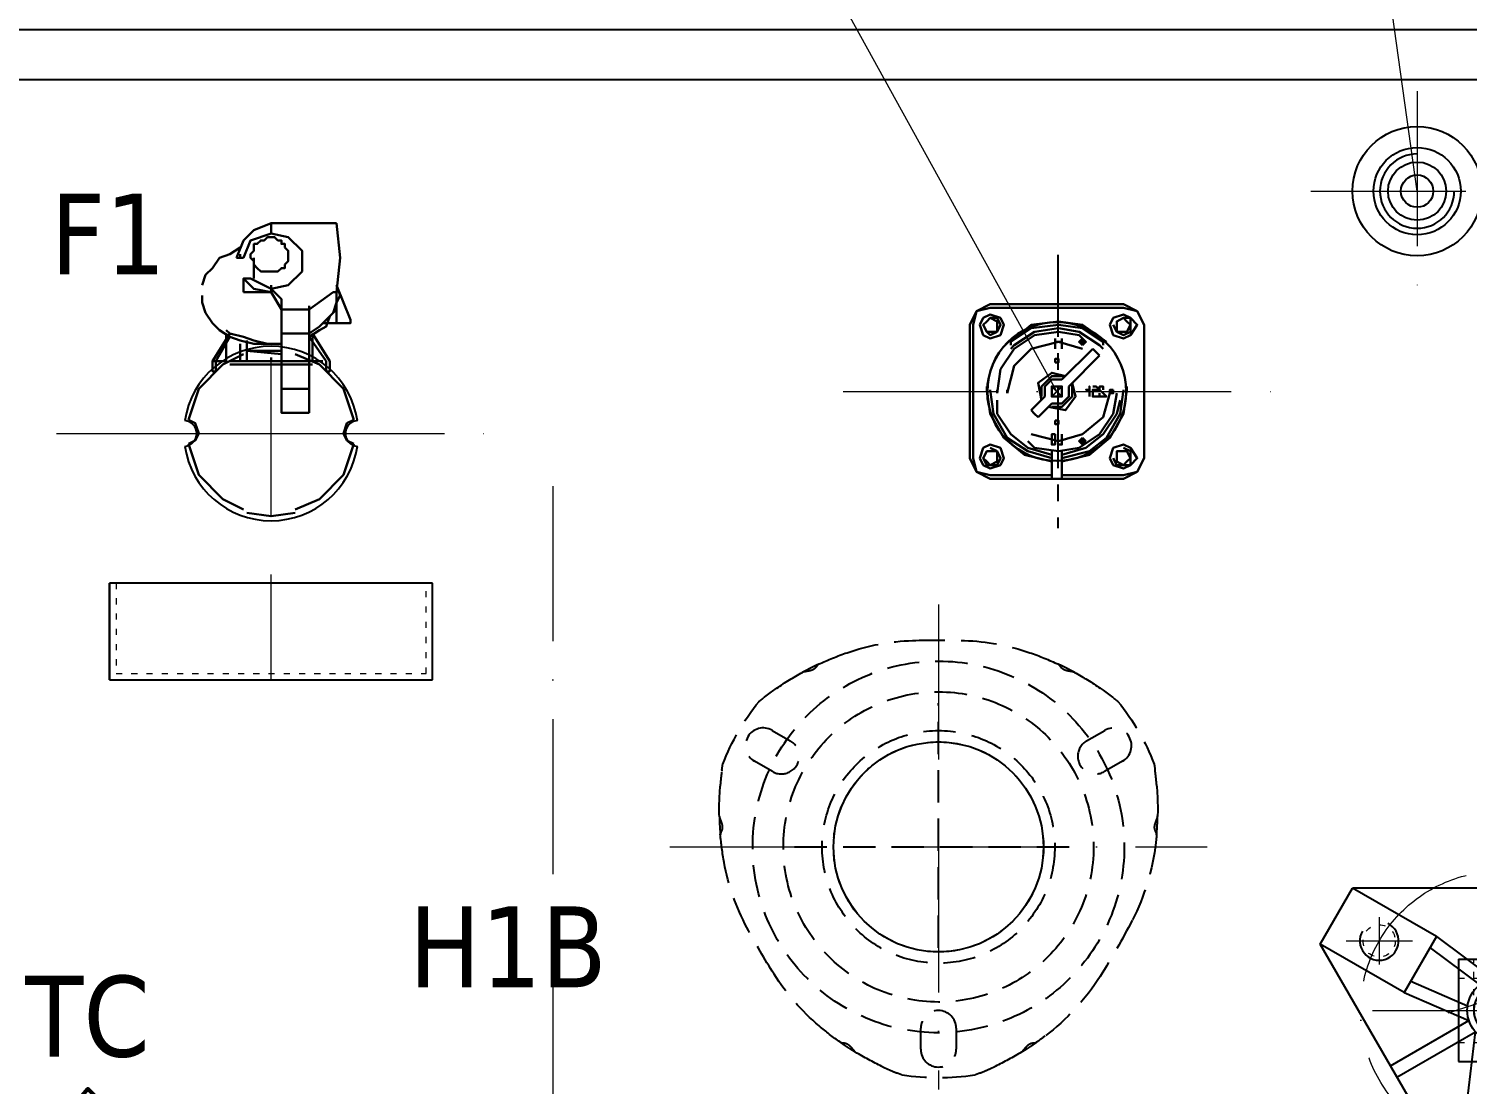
# Model space of a CAD drawing. Header units: millimetres. Extents: x 13152 to 84873, y -6229 to 22177.
# Drawn here: x 30002.2 to 30447.4, y 11356.8 to 11683.4 of the extents above; entities that cross this region are included whole.
import ezdxf

# ---------------------------------------------------------------- set-up
doc = ezdxf.new("R2010")
doc.units = ezdxf.units.MM
doc.header["$LTSCALE"] = 4
for name, pattern in [('ACAD_ISO03W100', [1.18, 0.47, -0.71]), ('ACAD_ISO10W100', [18, 12, -3, 0, -3]), ('CENTERX2', [101.6, 63.5, -12.7, 12.7, -12.7]), ('DASHED', [0.75, 0.5, -0.25])]:
    doc.linetypes.add(name, pattern=pattern)
doc.layers.add('1', color=12, linetype='Continuous')
doc.layers.add('4虚线层', color=6, linetype='DASHED')
for name, color, linetype, lineweight in [('标注、文本', 3, 'Continuous', 25), ('粗实线', 4, 'Continuous', 53), ('铁心', 3, 'Continuous', 0)]:
    doc.layers.add(name, color=color, linetype=linetype, lineweight=lineweight)
doc.styles.add('Tahoma$001', font='tahoma.ttf', dxfattribs={"height": 2.159784})

# ---------------------------------------------------------------- blocks, each defined once
blk = doc.blocks.new('A$C75176214')
at = {"layer": '粗实线', "lineweight": 30}
h = blk.add_hatch(color=256, dxfattribs=at)
h.dxf.hatch_style = 2
h.paths.add_polyline_path([(0.762, 1.736), (0.72, 1.693), (0.804, 1.693)])
h = blk.add_hatch(color=256, dxfattribs=at)
h.dxf.hatch_style = 2
h.paths.add_polyline_path([(0.72, 1.693), (0.804, 1.693), (0.762, 1.651)])
h = blk.add_hatch(color=256, dxfattribs=at)
h.dxf.hatch_style = 2
h.paths.add_polyline_path([(0.381, 1.101), (0.381, 1.058), (0.423, 1.058)])
h = blk.add_hatch(color=256, dxfattribs=at)
h.dxf.hatch_style = 2
h.paths.add_polyline_path([(0.381, 1.101), (0.423, 1.101), (0.423, 1.058)])
h = blk.add_hatch(color=256, dxfattribs=at)
h.dxf.hatch_style = 2
h.paths.add_polyline_path([(0.762, 0.508), (0.72, 0.466), (0.804, 0.466)])
h = blk.add_hatch(color=256, dxfattribs=at)
h.dxf.hatch_style = 2
h.paths.add_polyline_path([(0.72, 0.466), (0.804, 0.466), (0.762, 0.423)])
for points in [[(0.254, 2.159), (0.085, 2.074), (0, 1.905)], [(2.159, 1.905), (2.074, 2.074), (1.905, 2.159)], [(0.254, 2.117), (0.085, 2.074), (0, 1.905)], [(0.254, 1.99), (0.169, 1.99), (0.169, 1.905), (0.169, 1.82), (0.254, 1.778), (0.339, 1.82), (0.381, 1.905)], [(1.905, 1.99), (1.82, 1.99), (1.778, 1.905), (1.82, 1.82), (1.905, 1.778), (1.947, 1.82), (1.99, 1.905), (1.947, 1.947), (1.905, 1.99), (1.82, 1.947), (1.82, 1.905), (1.82, 1.82), (1.905, 1.82), (1.947, 1.82), (1.99, 1.905)], [(2.117, 1.905), (2.074, 2.074), (1.905, 2.117)], [(1.651, 1.693), (1.397, 1.905), (1.058, 1.947), (0.762, 1.905), (0.466, 1.693)], [(1.651, 1.651), (1.651, 1.693), (1.397, 1.863), (1.058, 1.905), (0.762, 1.863), (0.508, 1.693), (0.508, 1.651)], [(1.651, 1.609), (1.609, 1.651), (1.355, 1.82), (1.058, 1.863), (0.804, 1.82), (0.55, 1.651), (0.508, 1.609)], [(1.82, 1.058), (1.778, 1.355), (1.609, 1.609), (1.355, 1.778), (1.058, 1.82), (0.804, 1.778), (0.72, 1.693)], [(0.635, 1.609), (0.593, 1.566), (0.55, 1.524)], [(0.762, 1.651), (0.72, 1.693), (0.762, 1.736)], [(0.762, 1.651), (0.804, 1.693), (0.762, 1.736)], [(1.693, 1.058), (1.609, 1.397), (1.397, 1.609), (1.058, 1.693), (0.762, 1.609)], [(1.27, 0.974), (1.312, 1.185), (1.143, 1.312), (0.974, 1.27)], [(1.27, 1.016), (1.27, 1.143), (1.143, 1.27), (0.974, 1.27)], [(0.212, 1.143), (0.212, 1.101), (0.254, 0.804), (0.423, 0.508), (0.677, 0.296), (1.016, 0.212)], [(0.254, 1.101), (0.296, 0.804), (0.466, 0.508), (0.677, 0.339), (1.016, 0.254)], [(0.508, 1.101), (0.508, 1.143), (0.55, 1.143), (0.55, 1.101), (0.508, 1.058), (0.466, 1.016), (0.55, 1.016)], [(0.635, 1.143), (0.593, 1.143), (0.55, 1.101), (0.593, 1.101), (0.635, 1.101), (0.635, 1.058), (0.635, 1.016), (0.593, 1.016), (0.55, 1.016), (0.55, 1.058)], [(0.677, 1.101), (0.677, 1.143), (0.677, 1.101), (0.72, 1.101), (0.677, 1.101), (0.677, 1.058)], [(0.889, 1.185), (0.847, 1.016), (0.974, 0.847), (1.185, 0.889)], [(0.889, 1.185), (0.889, 1.016), (1.016, 0.889), (1.143, 0.889)], [(0.931, 1.143), (0.931, 1.016), (1.016, 0.931), (1.143, 0.931)], [(1.228, 1.016), (1.228, 1.143), (1.143, 1.228), (1.016, 1.228)], [(1.143, 0.212), (1.482, 0.296), (1.736, 0.508), (1.905, 0.804), (1.947, 1.101), (1.947, 1.143)], [(1.143, 0.254), (1.439, 0.339), (1.693, 0.508), (1.863, 0.804), (1.905, 1.101)], [(1.82, 1.058), (1.82, 1.101)], [(0.296, 0.974), (0.339, 0.804), (0.508, 0.55), (0.72, 0.381), (1.016, 0.296)], [(0.339, 1.058), (0.381, 0.804), (0.55, 0.55), (0.804, 0.381), (1.058, 0.339), (1.355, 0.381), (1.439, 0.466)], [(0.423, 1.058), (0.508, 0.762), (0.762, 0.55), (1.058, 0.466), (1.397, 0.55)], [(0.677, 1.016), (0.677, 1.058)], [(1.143, 0.296), (1.439, 0.381), (1.651, 0.55), (1.82, 0.804), (1.82, 0.974)], [(1.397, 0.847), (1.355, 0.804), (1.312, 0.762)], [(1.016, 0.55), (1.016, 0.423), (1.058, 0.423)], [(0.254, 0.381), (0.169, 0.339), (0.169, 0.254), (0.169, 0.169), (0.254, 0.169), (0.339, 0.169), (0.381, 0.254)], [(0.72, 0.466), (0.762, 0.508)], [(0.762, 0.508), (0.804, 0.466), (0.762, 0.423)], [(1.905, 0.381), (1.82, 0.339), (1.778, 0.254), (1.82, 0.169), (1.905, 0.169), (1.947, 0.169), (1.99, 0.254), (1.947, 0.339), (1.905, 0.339), (1.82, 0.339), (1.82, 0.254), (1.82, 0.212), (1.905, 0.169), (1.947, 0.212), (1.99, 0.254)], [(0, 0.254), (0.085, 0.085), (0.254, 0.042)], [(0, 0.254), (0.085, 0.085), (0.254, 0)], [(1.905, 0.042), (2.074, 0.085), (2.117, 0.254)], [(1.905, 0), (2.074, 0.085), (2.159, 0.254)]]:
    blk.add_lwpolyline(points, dxfattribs=at)
for points in [[(0.423, 1.905), (0.381, 1.99), (0.254, 2.032), (0.169, 1.99), (0.085, 1.905), (0.169, 1.778), (0.254, 1.736), (0.381, 1.778)], [(0.339, 1.905), (0.339, 1.947), (0.254, 1.99), (0.212, 1.947), (0.169, 1.905), (0.212, 1.82), (0.254, 1.82), (0.339, 1.82)], [(2.032, 1.905), (1.99, 1.99), (1.905, 2.032), (1.778, 1.99), (1.736, 1.905), (1.778, 1.778), (1.905, 1.736), (1.99, 1.778)], [(0, 1.905), (0, 0.254)], [(1.101, 1.439), (1.101, 1.482), (1.058, 1.482), (1.058, 1.439)], [(0.381, 1.101), (0.423, 1.101), (0.423, 1.058), (0.381, 1.058)], [(1.143, 1.058), (1.143, 1.143), (1.058, 1.143), (1.016, 1.143), (1.016, 1.058), (1.016, 1.016), (1.058, 1.016), (1.143, 1.016)], [(1.101, 0.72), (1.058, 0.72), (1.058, 0.677), (1.101, 0.677)], [(1.101, 0.55), (1.101, 0.508), (1.101, 0.466), (1.101, 0.423), (1.143, 0.423), (1.143, 0.466), (1.143, 0.508), (1.143, 0.55)], [(0.423, 0.254), (0.381, 0.381), (0.254, 0.423), (0.169, 0.381), (0.085, 0.254), (0.169, 0.169), (0.254, 0.127), (0.381, 0.169)], [(2.032, 0.254), (1.99, 0.381), (1.905, 0.423), (1.778, 0.381), (1.736, 0.254), (1.778, 0.169), (1.905, 0.127), (1.99, 0.169)], [(0.339, 0.254), (0.339, 0.339), (0.254, 0.339), (0.212, 0.339), (0.169, 0.254), (0.212, 0.212), (0.254, 0.169), (0.339, 0.212)]]:
    blk.add_lwpolyline(points, close=True, dxfattribs=at)
for points in [[(0.254, 2.159), (0.254, 2.159), (1.905, 2.159), (1.905, 2.159)], [(0.254, 2.117), (0.254, 2.117), (1.905, 2.117), (1.905, 2.117)], [(2.117, 1.905), (2.117, 1.905), (2.117, 0.254), (2.117, 0.254)], [(2.159, 1.905), (2.159, 1.905), (2.159, 0.254), (2.159, 0.254)], [(0.635, 1.609), (0.635, 1.609), (1.016, 1.228), (1.016, 1.228)], [(0.72, 1.693), (0.72, 1.693), (0.762, 1.651), (0.762, 1.651)], [(1.016, 1.609), (1.016, 1.609), (1.016, 1.736), (1.016, 1.736)], [(1.016, 1.693), (1.016, 1.693), (1.101, 1.693), (1.101, 1.693)], [(1.101, 1.736), (1.101, 1.736), (1.101, 1.609), (1.101, 1.609)], [(1.101, 1.609), (1.101, 1.609), (1.101, 1.736), (1.101, 1.736)], [(0.55, 1.524), (0.55, 1.524), (0.931, 1.143), (0.931, 1.143)], [(1.693, 1.058), (1.693, 1.058), (1.693, 1.101), (1.693, 1.101)], [(1.143, 0.931), (1.143, 0.931), (1.312, 0.762), (1.312, 0.762)], [(1.228, 1.016), (1.228, 1.016), (1.397, 0.847), (1.397, 0.847)], [(0.72, 0.466), (0.72, 0.466), (0.762, 0.423), (0.762, 0.423)], [(1.016, 0), (1.016, 0), (1.016, 0.339), (1.016, 0.339)], [(1.143, 0), (1.143, 0), (1.143, 0.339), (1.143, 0.339)], [(0.254, 0.042), (0.254, 0.042), (1.016, 0.042), (1.016, 0.042)], [(0.254, 0), (0.254, 0), (1.905, 0), (1.905, 0)], [(1.058, 0), (1.058, 0), (1.101, 0), (1.101, 0)], [(1.143, 0.042), (1.143, 0.042), (1.905, 0.042), (1.905, 0.042)]]:
    blk.add_open_spline(points, degree=3, dxfattribs=at)
blk = doc.blocks.new('A$C08F7720E')
at = {"layer": '标注、文本'}
for p, q in [((10.16, 11.43), (11.43, 10.16)), ((10.16, 10.16), (11.43, 11.43))]:
    blk.add_line(p, q, dxfattribs=at)
at = {"layer": '标注、文本', "xscale": 10, "yscale": 10, "zscale": 10}
blk.add_blockref('A$C75176214', (0, 0), dxfattribs=at)
blk = doc.blocks.new('n123')
at = {"layer": '标注、文本'}
for p, q in [((42775.29, 10967.35), (42800.69, 10967.35)), ((42775.29, 10967.35), (42775.29, 10935.6)), ((42795.99, 10961.47), (42795.99, 10967.35)), ((42800.69, 10967.35), (42800.69, 10935.6)), ((42775.29, 10935.6), (42800.69, 10935.6))]:
    blk.add_line(p, q, dxfattribs=at)
at = {"layer": '标注、文本', "color": 2, "linetype": 'ACAD_ISO03W100', "lineweight": 18}
for p, q in [((42779.99, 10961.47), (42779.99, 10967.35)), ((42781.49, 10951.47), (42781.49, 10967.35)), ((42794.49, 10951.47), (42794.49, 10967.35)), ((42775.29, 10961.47), (42800.69, 10961.47)), ((42779.99, 10951.47), (42779.99, 10961.47)), ((42795.99, 10951.47), (42795.99, 10961.47)), ((42775.29, 10941.47), (42800.69, 10941.47))]:
    blk.add_line(p, q, dxfattribs=at)
at = {"layer": '标注、文本', "color": 1, "linetype": 'ACAD_ISO10W100', "lineweight": 18}
for p, q in [((42787.99, 10967.35), (42787.99, 10935.6)), ((42775.29, 10951.47), (42800.69, 10951.47))]:
    blk.add_line(p, q, dxfattribs=at)
at = {"layer": '标注、文本', "color": 2, "linetype": 'ACAD_ISO03W100', "lineweight": 18}
blk.add_circle((42787.99, 10951.47), 8, dxfattribs=at)
blk.add_arc((42787.99, 10951.47), 6.5, 90, 0, dxfattribs=at)
blk = doc.blocks.new('z123')
at = {"layer": '标注、文本', "color": 1, "linetype": 'ACAD_ISO10W100', "lineweight": 18}
for p, q in [((42445.42, 11148.38), (42445.42, 11039.45)), ((42408.18, 11126.55), (42408.18, 11111.95)), ((42482.66, 11126.55), (42482.66, 11111.95)), ((42397.9, 11119.25), (42418.47, 11119.25)), ((42472.38, 11119.25), (42492.94, 11119.25)), ((42406.05, 11097.75), (42484.8, 11097.75)), ((42435.14, 11054.75), (42455.7, 11054.75))]:
    blk.add_line(p, q, dxfattribs=at)
at = {"layer": '标注、文本'}
for p, q in [((42389.93, 11118.24), (42399.93, 11135.56)), ((42490.91, 11135.56), (42399.93, 11135.56)), ((42425.91, 11120.56), (42399.93, 11135.56)), ((42443.42, 11135.56), (42443.42, 11107.55)), ((42447.42, 11135.56), (42447.42, 11107.55)), ((42464.93, 11120.56), (42490.91, 11135.56)), ((42490.91, 11135.56), (42500.91, 11118.24)), ((42435.42, 11039.45), (42389.93, 11118.24)), ((42415.91, 11103.24), (42389.93, 11118.24)), ((42425.91, 11120.56), (42415.91, 11103.24)), ((42423.9, 11117.08), (42439.28, 11105.64)), ((42425.91, 11120.56), (42443.42, 11107.55)), ((42447.42, 11107.55), (42464.93, 11120.56)), ((42466.94, 11117.08), (42451.56, 11105.64)), ((42455.42, 11039.45), (42500.91, 11118.24)), ((42474.93, 11103.24), (42464.93, 11120.56)), ((42474.93, 11103.24), (42500.91, 11118.24)), ((42417.93, 11106.73), (42435.52, 11099.13)), ((42472.92, 11106.73), (42455.33, 11099.13)), ((42415.91, 11103.24), (42435.94, 11094.59)), ((42474.93, 11103.24), (42454.91, 11094.59)), ((42411.68, 11080.58), (42435.94, 11094.59)), ((42479.17, 11080.58), (42454.91, 11094.59)), ((42413.68, 11077.12), (42437.94, 11091.12)), ((42435.42, 11069.45), (42437.94, 11091.12)), ((42477.17, 11077.12), (42452.91, 11091.12)), ((42455.42, 11069.45), (42452.91, 11091.12)), ((42439.45, 11069.45), (42441.66, 11088.49)), ((42451.39, 11069.45), (42449.18, 11088.49)), ((42435.42, 11069.45), (42455.42, 11069.45)), ((42435.42, 11069.45), (42435.42, 11039.45)), ((42455.42, 11069.45), (42455.42, 11039.45)), ((42438.92, 11053.25), (42438.92, 11056.25)), ((42445.42, 11056.25), (42445.42, 11056.25)), ((42451.92, 11053.25), (42451.92, 11056.25)), ((42435.42, 11039.45), (42455.42, 11039.45))]:
    blk.add_line(p, q, dxfattribs=at)
at = {"layer": '标注、文本', "color": 1, "linetype": 'ACAD_ISO10W100', "lineweight": 18}
blk.add_circle((42445.42, 11097.75), 43, dxfattribs=at)
at = {"layer": '标注、文本', "color": 2, "linetype": 'ACAD_ISO03W100', "lineweight": 18}
for centre in [(42408.18, 11119.25), (42482.66, 11119.25), (42445.42, 11054.75)]:
    blk.add_circle(centre, 5, dxfattribs=at)
at = {"layer": '标注、文本'}
for radius in [10, 6]:
    blk.add_circle((42445.42, 11097.75), radius, dxfattribs=at)
for centre, radius, start, end in [((42408.18, 11119.25), 6, 150, 64.0006), ((42482.66, 11119.25), 6, 115.9994, 30), ((42445.42, 11097.75), 8, 90, 0), ((42445.42, 11056.25), 6.5, 0, 180), ((42445.42, 11054.75), 6, 90, 4.0006), ((42445.42, 11053.25), 6.5, 180, 0)]:
    blk.add_arc(centre, radius, start, end, dxfattribs=at)
blk.add_blockref('n123', (-342.57, 146.28), dxfattribs=at)
blk = doc.blocks.new('A$C03F92070')
at = {"layer": '4虚线层', "ltscale": 5}
for p, q in [((67.85, 40.24), (67.85, 116.01)), ((16.36, 107.57), (21.99, 104.32)), ((113.71, 104.32), (119.34, 107.57)), ((16.49, 94.79), (10.86, 98.04)), ((124.84, 98.04), (119.21, 94.79)), ((23.33, 71.49), (112.37, 71.49)), ((62.35, 8.86), (62.35, 15.36)), ((73.35, 15.36), (73.35, 8.86))]:
    blk.add_line(p, q, dxfattribs=at)
for radius in [57.5, 48, 36, 32.5]:
    blk.add_circle((67.85, 71.49), radius, dxfattribs=at)
at = {"layer": '4虚线层', "ltscale": 5, "extrusion": (0, 0, -1)}
for centre, radius, start, end in [((-62.34, 65.41), 70, 71.0219, 87.9453), ((-67.85, -88.03), 223.54, 87.9453, 92.0547), ((-73.35, 65.41), 70, 92.0547, 108.9781), ((-68.85, 46.49), 90, 64.9245, 71.0219), ((-66.85, 46.49), 90, 108.9781, 115.0755), ((-68.85, 46.49), 90, 55.4521, 61.3818), ((-66.85, 46.49), 90, 118.6182, 124.5479), ((-67.85, 71.49), 71.5, 20.9645, 39.0355), ((-68.85, 46.49), 90, 51.0831, 52.2343), ((-66.85, 46.49), 90, 127.7657, 128.9169), ((-67.85, 71.49), 71.5, 140.9645, 159.0355), ((-90, 83.12), 90, 7.7657, 8.9169), ((-45.7, 83.12), 90, 171.0831, 172.2343), ((-90, 83.12), 90, 358.6182, 4.5479), ((-45.7, 83.12), 90, 175.4521, 181.3818), ((-90, 83.12), 90, 349.4672, 355.0755), ((-65.57, 80.82), 70, 186.6023, 207.2178), ((-45.7, 83.12), 90, 184.9245, 186.6023), ((-70.33, 79.46), 70, 331.9245, 349.4672), ((-205.81, 151.73), 223.54, 327.6503, 331.9245), ((70.97, 151.05), 223.54, 207.2178, 212.3568), ((-76.09, 69.57), 70, 310.1708, 327.6503), ((-58.73, 68.87), 70, 212.3568, 233.0262), ((-89, 84.85), 90, 304.9245, 310.1708), ((-46.7, 84.85), 90, 233.0262, 235.0755), ((-89, 84.85), 90, 295.4521, 301.3818), ((-46.7, 84.85), 90, 238.6182, 244.5479), ((-89, 84.85), 90, 291.0831, 292.2343), ((-67.85, 71.49), 71.5, 260.9645, 279.0355), ((-46.7, 84.85), 90, 247.7657, 248.9169)]:
    blk.add_arc(centre, radius, start, end, dxfattribs=at)
at = {"layer": '4虚线层', "ltscale": 5}
for centre, start, end in [((13.61, 102.81), 60, 240), ((122.09, 102.81), 300, 120), ((19.24, 99.56), 240, 60), ((116.46, 99.56), 120, 300), ((67.85, 15.36), 0, 180), ((67.85, 8.86), 180, 0)]:
    blk.add_arc(centre, 5.5, start, end, dxfattribs=at)
for points, knots in [([(30.89, 128.1), (30.89, 128.1), (30.88, 128.1), (30.83, 128.07), (30.76, 128.04), (30.57, 127.95), (30.45, 127.89), (30.18, 127.77), (30.03, 127.69), (29.7, 127.53), (29.52, 127.45), (29.16, 127.27), (28.96, 127.17), (28.58, 126.98), (28.39, 126.89), (27.99, 126.69), (27.8, 126.59), (27.42, 126.39), (27.24, 126.3), (26.87, 126.11), (26.7, 126.02), (26.39, 125.85), (26.24, 125.77), (25.98, 125.63), (25.87, 125.57), (25.69, 125.47), (25.63, 125.44), (25.58, 125.41), (25.57, 125.4), (25.57, 125.4), (25.57, 125.4), (25.57, 125.4)], [0, 0, 0, 0, 0.043819, 0.043819, 0.119878, 0.119878, 0.195937, 0.195937, 0.271996, 0.271996, 0.348055, 0.348055, 0.424114, 0.424114, 0.500173, 0.500173, 0.576231, 0.576231, 0.65229, 0.65229, 0.728349, 0.728349, 0.804408, 0.804408, 0.880467, 0.880467, 0.956526, 0.956526, 0.994556, 0.994556, 1, 1, 1, 1]), ([(30.71, 128.01), (30.65, 127.99), (30.59, 127.94), (30.48, 127.84), (30.42, 127.77), (30.3, 127.62), (30.24, 127.54), (30.11, 127.35), (30.04, 127.25), (29.89, 127.05), (29.81, 126.95), (29.62, 126.74), (29.51, 126.65), (29.29, 126.47), (29.16, 126.4), (28.9, 126.26), (28.77, 126.2), (28.36, 126.06), (28.08, 125.99), (27.53, 125.87), (27.26, 125.83), (26.87, 125.76), (26.75, 125.74), (26.5, 125.7), (26.38, 125.67), (26.05, 125.61), (25.85, 125.56), (25.74, 125.5)], [0, 0, 0, 0, 0.0625, 0.0625, 0.125, 0.125, 0.1875, 0.1875, 0.25, 0.25, 0.3125, 0.3125, 0.375, 0.375, 0.4375, 0.4375, 0.5, 0.5, 0.625, 0.625, 0.75, 0.75, 0.8125, 0.8125, 0.875, 0.875, 1, 1, 1, 1]), ([(110.13, 125.4), (110.13, 125.4), (110.13, 125.4), (110.13, 125.4), (110.12, 125.41), (110.07, 125.44), (110.01, 125.47), (109.83, 125.57), (109.72, 125.63), (109.46, 125.77), (109.31, 125.85), (108.99, 126.02), (108.81, 126.11), (108.45, 126.3), (108.26, 126.4), (107.88, 126.6), (107.68, 126.7), (107.29, 126.9), (107.1, 127), (106.72, 127.18), (106.53, 127.28), (106.16, 127.46), (105.99, 127.54), (105.66, 127.7), (105.51, 127.77), (105.24, 127.9), (105.12, 127.95), (104.94, 128.04), (104.87, 128.07), (104.82, 128.09), (104.81, 128.1), (104.8, 128.1), (104.8, 128.1), (104.8, 128.1)], [0, 0, 0, 0, 0.005743, 0.005743, 0.043766, 0.043766, 0.119813, 0.119813, 0.195859, 0.195859, 0.271906, 0.271906, 0.347952, 0.347952, 0.423999, 0.423999, 0.500046, 0.500046, 0.576092, 0.576092, 0.652139, 0.652139, 0.728185, 0.728185, 0.804232, 0.804232, 0.880279, 0.880279, 0.956325, 0.956325, 0.994349, 0.994349, 1, 1, 1, 1]), ([(109.96, 125.5), (109.9, 125.53), (109.83, 125.55), (109.65, 125.6), (109.54, 125.63), (109.21, 125.7), (108.96, 125.74), (108.44, 125.83), (108.17, 125.87), (107.63, 125.99), (107.34, 126.06), (106.94, 126.2), (106.8, 126.26), (106.54, 126.39), (106.42, 126.47), (106.19, 126.64), (106.08, 126.74), (105.9, 126.94), (105.81, 127.05), (105.66, 127.25), (105.59, 127.35), (105.46, 127.53), (105.39, 127.62), (105.28, 127.77), (105.22, 127.84), (105.11, 127.94), (105.05, 127.99), (104.99, 128.01)], [0, 0, 0, 0, 0.0625, 0.0625, 0.125, 0.125, 0.25, 0.25, 0.375, 0.375, 0.5, 0.5, 0.5625, 0.5625, 0.625, 0.625, 0.6875, 0.6875, 0.75, 0.75, 0.8125, 0.8125, 0.875, 0.875, 0.9375, 0.9375, 1, 1, 1, 1]), ([(17.82, 120.63), (17.81, 120.62), (17.74, 120.57), (17.58, 120.46), (17.28, 120.26), (16.94, 120.02), (16.6, 119.78), (16.29, 119.55), (16.01, 119.35), (15.83, 119.22), (15.74, 119.15)], [0, 0, 0, 0, 0.026865, 0.187364, 0.351072, 0.511786, 0.674931, 0.783277, 0.891149, 1, 1, 1, 1]), ([(119.96, 119.15), (119.92, 119.19), (119.82, 119.25), (119.69, 119.35), (119.55, 119.45), (119.41, 119.55), (119.28, 119.65), (119.06, 119.81), (118.76, 120.02), (118.42, 120.26), (118.12, 120.46), (117.96, 120.57), (117.89, 120.62), (117.88, 120.63)], [0, 0, 0, 0, 0.05466, 0.108896, 0.162888, 0.216817, 0.270864, 0.325211, 0.488741, 0.649833, 0.813717, 0.974388, 1, 1, 1, 1]), ([(13.95, 117.81), (13.92, 117.79), (13.88, 117.76), (13.82, 117.71), (13.77, 117.67), (13.74, 117.65), (13.73, 117.64)], [0, 0, 0, 0, 0.272943, 0.542517, 0.809704, 1, 1, 1, 1]), ([(14.22, 118.02), (14.2, 118), (14.15, 117.96), (14.08, 117.91), (14.01, 117.86), (13.97, 117.82), (13.95, 117.81)], [0, 0, 0, 0, 0.251777, 0.501943, 0.751136, 1, 1, 1, 1]), ([(14.55, 118.27), (14.52, 118.25), (14.46, 118.2), (14.38, 118.14), (14.3, 118.08), (14.25, 118.04), (14.22, 118.02)], [0, 0, 0, 0, 0.251749, 0.501948, 0.751171, 1, 1, 1, 1]), ([(15.74, 119.15), (15.69, 119.12), (15.59, 119.05), (15.45, 118.94), (15.32, 118.84), (15.18, 118.74), (15.05, 118.65), (14.92, 118.55), (14.8, 118.45), (14.67, 118.36), (14.59, 118.3), (14.55, 118.27)], [0, 0, 0, 0, 0.114473, 0.22719, 0.338528, 0.448878, 0.558641, 0.668227, 0.778044, 0.888502, 1, 1, 1, 1]), ([(121.15, 118.27), (121.11, 118.3), (121.03, 118.36), (120.9, 118.45), (120.78, 118.55), (120.65, 118.65), (120.52, 118.74), (120.38, 118.84), (120.25, 118.94), (120.1, 119.05), (120.01, 119.12), (119.96, 119.15)], [0, 0, 0, 0, 0.111498, 0.221956, 0.331773, 0.441359, 0.551122, 0.661472, 0.77281, 0.885527, 1, 1, 1, 1]), ([(121.48, 118.02), (121.45, 118.04), (121.4, 118.08), (121.32, 118.14), (121.23, 118.2), (121.18, 118.25), (121.15, 118.27)], [0, 0, 0, 0, 0.248829, 0.498052, 0.748251, 1, 1, 1, 1]), ([(121.75, 117.81), (121.73, 117.82), (121.69, 117.86), (121.62, 117.91), (121.55, 117.96), (121.5, 118), (121.48, 118.02)], [0, 0, 0, 0, 0.248864, 0.498057, 0.748223, 1, 1, 1, 1]), ([(121.97, 117.64), (121.96, 117.65), (121.93, 117.67), (121.88, 117.71), (121.82, 117.76), (121.78, 117.79), (121.75, 117.81)], [0, 0, 0, 0, 0.190293, 0.457482, 0.727057, 1, 1, 1, 1]), ([(0.69, 94.25), (0.68, 94.21), (0.67, 94.11), (0.65, 93.95), (0.63, 93.8), (0.61, 93.64), (0.59, 93.47), (0.57, 93.31), (0.55, 93.14), (0.53, 92.96), (0.52, 92.85), (0.52, 92.79)], [0, 0, 0, 0, 0.111498, 0.221956, 0.331773, 0.441359, 0.551122, 0.661472, 0.77281, 0.885527, 1, 1, 1, 1]), ([(0.74, 94.67), (0.73, 94.63), (0.73, 94.57), (0.71, 94.47), (0.7, 94.36), (0.69, 94.29), (0.69, 94.25)], [0, 0, 0, 0, 0.248829, 0.498052, 0.748251, 1, 1, 1, 1]), ([(0.82, 95.29), (0.82, 95.27), (0.81, 95.24), (0.81, 95.17), (0.8, 95.1), (0.79, 95.04), (0.78, 95.01)], [0, 0, 0, 0, 0.190297, 0.457484, 0.727058, 1, 1, 1, 1]), ([(134.92, 95.01), (134.91, 95.04), (134.9, 95.1), (134.89, 95.17), (134.89, 95.24), (134.88, 95.27), (134.88, 95.29)], [0, 0, 0, 0, 0.272943, 0.542517, 0.809704, 1, 1, 1, 1]), ([(134.96, 94.67), (134.96, 94.7), (134.95, 94.76), (134.94, 94.85), (134.93, 94.93), (134.92, 94.98), (134.92, 95.01)], [0, 0, 0, 0, 0.251777, 0.501943, 0.751136, 1, 1, 1, 1]), ([(135.01, 94.25), (135.01, 94.29), (135, 94.36), (134.99, 94.47), (134.97, 94.57), (134.96, 94.63), (134.96, 94.67)], [0, 0, 0, 0, 0.251749, 0.501948, 0.751171, 1, 1, 1, 1]), ([(135.18, 92.79), (135.18, 92.85), (135.16, 92.96), (135.15, 93.14), (135.13, 93.31), (135.11, 93.47), (135.09, 93.64), (135.07, 93.8), (135.05, 93.95), (135.03, 94.11), (135.02, 94.21), (135.01, 94.25)], [0, 0, 0, 0, 0.114473, 0.22719, 0.338528, 0.448878, 0.558641, 0.668227, 0.778044, 0.888502, 1, 1, 1, 1]), ([(0.52, 92.79), (0.51, 92.73), (0.5, 92.62), (0.48, 92.45), (0.46, 92.28), (0.45, 92.11), (0.43, 91.95), (0.4, 91.68), (0.37, 91.32), (0.33, 90.9), (0.3, 90.54), (0.29, 90.34), (0.28, 90.26), (0.28, 90.25)], [0, 0, 0, 0, 0.05466, 0.108897, 0.162889, 0.216817, 0.270864, 0.325211, 0.488741, 0.649833, 0.813717, 0.974388, 1, 1, 1, 1]), ([(135.42, 90.25), (135.42, 90.26), (135.41, 90.34), (135.4, 90.54), (135.37, 90.9), (135.33, 91.31), (135.29, 91.73), (135.25, 92.11), (135.22, 92.45), (135.2, 92.67), (135.18, 92.79)], [0, 0, 0, 0, 0.026865, 0.187364, 0.351073, 0.511786, 0.674931, 0.783277, 0.891149, 1, 1, 1, 1]), ([(0.02, 81.15), (0.02, 81.15), (0.02, 81.15), (0.02, 81.15), (0.02, 81.14), (0.02, 81.08), (0.02, 81.01), (0.02, 80.81), (0.03, 80.68), (0.04, 80.38), (0.04, 80.21), (0.05, 79.85), (0.06, 79.65), (0.08, 79.24), (0.09, 79.03), (0.11, 78.6), (0.12, 78.38), (0.14, 77.94), (0.16, 77.72), (0.18, 77.3), (0.2, 77.09), (0.23, 76.68), (0.24, 76.49), (0.27, 76.13), (0.28, 75.96), (0.3, 75.67), (0.32, 75.54), (0.33, 75.33), (0.34, 75.26), (0.34, 75.2), (0.35, 75.19), (0.35, 75.19), (0.35, 75.19), (0.35, 75.19)], [0, 0, 0, 0, 0.005743, 0.005743, 0.043766, 0.043766, 0.119813, 0.119813, 0.195859, 0.195859, 0.271906, 0.271906, 0.347952, 0.347952, 0.423999, 0.423999, 0.500046, 0.500046, 0.576092, 0.576092, 0.652139, 0.652139, 0.728185, 0.728185, 0.804232, 0.804232, 0.880279, 0.880279, 0.956325, 0.956325, 0.994349, 0.994349, 1, 1, 1, 1]), ([(0.02, 80.95), (0.02, 80.89), (0.04, 80.81), (0.08, 80.63), (0.12, 80.53), (0.22, 80.21), (0.31, 79.97), (0.5, 79.47), (0.59, 79.22), (0.76, 78.69), (0.85, 78.41), (0.92, 77.98), (0.94, 77.84), (0.96, 77.55), (0.95, 77.4), (0.91, 77.12), (0.88, 76.97), (0.8, 76.71), (0.75, 76.59), (0.65, 76.35), (0.6, 76.24), (0.51, 76.03), (0.47, 75.94), (0.39, 75.76), (0.37, 75.68), (0.33, 75.53), (0.32, 75.46), (0.33, 75.4)], [0, 0, 0, 0, 0.0625, 0.0625, 0.125, 0.125, 0.25, 0.25, 0.375, 0.375, 0.5, 0.5, 0.5625, 0.5625, 0.625, 0.625, 0.6875, 0.6875, 0.75, 0.75, 0.8125, 0.8125, 0.875, 0.875, 0.9375, 0.9375, 1, 1, 1, 1]), ([(135.37, 75.4), (135.38, 75.46), (135.37, 75.53), (135.33, 75.68), (135.31, 75.76), (135.23, 75.94), (135.19, 76.03), (135.1, 76.24), (135.04, 76.35), (134.95, 76.58), (134.9, 76.71), (134.82, 76.97), (134.79, 77.11), (134.75, 77.4), (134.74, 77.54), (134.76, 77.83), (134.78, 77.98), (134.85, 78.4), (134.93, 78.68), (135.11, 79.21), (135.2, 79.47), (135.34, 79.84), (135.38, 79.96), (135.47, 80.2), (135.51, 80.31), (135.62, 80.63), (135.68, 80.83), (135.68, 80.95)], [0, 0, 0, 0, 0.0625, 0.0625, 0.125, 0.125, 0.1875, 0.1875, 0.25, 0.25, 0.3125, 0.3125, 0.375, 0.375, 0.4375, 0.4375, 0.5, 0.5, 0.625, 0.625, 0.75, 0.75, 0.8125, 0.8125, 0.875, 0.875, 1, 1, 1, 1]), ([(135.35, 75.19), (135.35, 75.19), (135.35, 75.2), (135.36, 75.26), (135.37, 75.34), (135.38, 75.54), (135.4, 75.67), (135.42, 75.97), (135.43, 76.14), (135.46, 76.51), (135.48, 76.7), (135.5, 77.11), (135.52, 77.32), (135.54, 77.75), (135.56, 77.97), (135.58, 78.41), (135.59, 78.62), (135.61, 79.05), (135.62, 79.26), (135.64, 79.67), (135.65, 79.86), (135.66, 80.22), (135.66, 80.39), (135.67, 80.68), (135.67, 80.81), (135.68, 81.01), (135.68, 81.08), (135.68, 81.14), (135.68, 81.15), (135.68, 81.15), (135.68, 81.15), (135.68, 81.15)], [0, 0, 0, 0, 0.043819, 0.043819, 0.119878, 0.119878, 0.195937, 0.195937, 0.271996, 0.271996, 0.348055, 0.348055, 0.424114, 0.424114, 0.500173, 0.500173, 0.576232, 0.576232, 0.65229, 0.65229, 0.728349, 0.728349, 0.804408, 0.804408, 0.880467, 0.880467, 0.956526, 0.956526, 0.994556, 0.994556, 1, 1, 1, 1]), ([(37.3, 11.18), (37.3, 11.18), (37.31, 11.17), (37.36, 11.14), (37.42, 11.09), (37.59, 10.98), (37.7, 10.9), (37.95, 10.73), (38.09, 10.63), (38.39, 10.43), (38.55, 10.32), (38.89, 10.09), (39.07, 9.97), (39.42, 9.73), (39.61, 9.61), (39.98, 9.37), (40.16, 9.26), (40.51, 9.03), (40.69, 8.91), (41.04, 8.69), (41.2, 8.59), (41.51, 8.4), (41.65, 8.31), (41.9, 8.16), (42.01, 8.09), (42.18, 7.99), (42.24, 7.95), (42.29, 7.92), (42.3, 7.91), (42.3, 7.91), (42.3, 7.91), (42.3, 7.91)], [0, 0, 0, 0, 0.043819, 0.043819, 0.119878, 0.119878, 0.195937, 0.195937, 0.271996, 0.271996, 0.348055, 0.348055, 0.424114, 0.424114, 0.500173, 0.500173, 0.576231, 0.576231, 0.65229, 0.65229, 0.728349, 0.728349, 0.804408, 0.804408, 0.880467, 0.880467, 0.956526, 0.956526, 0.994556, 0.994556, 1, 1, 1, 1]), ([(37.47, 11.06), (37.52, 11.02), (37.59, 11), (37.73, 10.95), (37.82, 10.93), (38.01, 10.91), (38.11, 10.9), (38.34, 10.88), (38.46, 10.87), (38.71, 10.83), (38.85, 10.81), (39.11, 10.75), (39.25, 10.71), (39.52, 10.6), (39.64, 10.53), (39.89, 10.37), (40.01, 10.29), (40.34, 10.01), (40.54, 9.8), (40.91, 9.38), (41.09, 9.17), (41.34, 8.87), (41.42, 8.77), (41.58, 8.58), (41.66, 8.48), (41.88, 8.23), (42.02, 8.08), (42.13, 8.02)], [0, 0, 0, 0, 0.0625, 0.0625, 0.125, 0.125, 0.1875, 0.1875, 0.25, 0.25, 0.3125, 0.3125, 0.375, 0.375, 0.4375, 0.4375, 0.5, 0.5, 0.625, 0.625, 0.75, 0.75, 0.8125, 0.8125, 0.875, 0.875, 1, 1, 1, 1]), ([(93.4, 7.91), (93.4, 7.91), (93.4, 7.91), (93.4, 7.91), (93.41, 7.92), (93.46, 7.95), (93.52, 7.99), (93.69, 8.09), (93.8, 8.16), (94.06, 8.32), (94.2, 8.4), (94.51, 8.6), (94.68, 8.7), (95.02, 8.92), (95.2, 9.04), (95.56, 9.27), (95.75, 9.39), (96.12, 9.63), (96.3, 9.75), (96.65, 9.98), (96.83, 10.1), (97.16, 10.33), (97.32, 10.43), (97.62, 10.64), (97.76, 10.73), (98.01, 10.9), (98.11, 10.98), (98.28, 11.1), (98.34, 11.14), (98.39, 11.17), (98.4, 11.18), (98.4, 11.18), (98.4, 11.18), (98.4, 11.18)], [0, 0, 0, 0, 0.005743, 0.005743, 0.043766, 0.043766, 0.119813, 0.119813, 0.195859, 0.195859, 0.271906, 0.271906, 0.347952, 0.347952, 0.423999, 0.423999, 0.500046, 0.500046, 0.576092, 0.576092, 0.652139, 0.652139, 0.728185, 0.728185, 0.804232, 0.804232, 0.880279, 0.880279, 0.956325, 0.956325, 0.994349, 0.994349, 1, 1, 1, 1]), ([(93.57, 8.02), (93.62, 8.05), (93.68, 8.1), (93.82, 8.23), (93.89, 8.31), (94.11, 8.56), (94.27, 8.76), (94.61, 9.17), (94.79, 9.38), (95.16, 9.79), (95.36, 10), (95.69, 10.28), (95.8, 10.37), (96.05, 10.53), (96.18, 10.6), (96.44, 10.71), (96.58, 10.75), (96.85, 10.81), (96.98, 10.83), (97.24, 10.87), (97.36, 10.88), (97.58, 10.9), (97.69, 10.91), (97.88, 10.93), (97.96, 10.95), (98.11, 11), (98.18, 11.02), (98.23, 11.06)], [0, 0, 0, 0, 0.0625, 0.0625, 0.125, 0.125, 0.25, 0.25, 0.375, 0.375, 0.5, 0.5, 0.5625, 0.5625, 0.625, 0.625, 0.6875, 0.6875, 0.75, 0.75, 0.8125, 0.8125, 0.875, 0.875, 0.9375, 0.9375, 1, 1, 1, 1]), ([(50.31, 3.59), (50.32, 3.59), (50.4, 3.55), (50.57, 3.46), (50.9, 3.31), (51.28, 3.14), (51.66, 2.96), (52.01, 2.8), (52.32, 2.67), (52.52, 2.57), (52.63, 2.53)], [0, 0, 0, 0, 0.026866, 0.187364, 0.351073, 0.511786, 0.674931, 0.783277, 0.891149, 1, 1, 1, 1]), ([(52.63, 2.53), (52.68, 2.5), (52.79, 2.46), (52.95, 2.39), (53.11, 2.32), (53.26, 2.25), (53.41, 2.19), (53.56, 2.12), (53.7, 2.06), (53.85, 2), (53.94, 1.96), (53.98, 1.94)], [0, 0, 0, 0, 0.114473, 0.22719, 0.338528, 0.448878, 0.558641, 0.668227, 0.778044, 0.888502, 1, 1, 1, 1]), ([(53.98, 1.94), (54.02, 1.93), (54.09, 1.9), (54.18, 1.86), (54.28, 1.82), (54.34, 1.79), (54.37, 1.78)], [0, 0, 0, 0, 0.251749, 0.501948, 0.751171, 1, 1, 1, 1]), ([(54.37, 1.78), (54.4, 1.77), (54.45, 1.74), (54.54, 1.71), (54.61, 1.68), (54.66, 1.66), (54.69, 1.65)], [0, 0, 0, 0, 0.251777, 0.501943, 0.751136, 1, 1, 1, 1]), ([(54.69, 1.65), (54.71, 1.64), (54.77, 1.61), (54.84, 1.58), (54.9, 1.56), (54.93, 1.55), (54.94, 1.54)], [0, 0, 0, 0, 0.272943, 0.542518, 0.809705, 1, 1, 1, 1]), ([(80.76, 1.54), (80.77, 1.55), (80.8, 1.56), (80.86, 1.58), (80.93, 1.61), (80.99, 1.64), (81.01, 1.65)], [0, 0, 0, 0, 0.190295, 0.457482, 0.727057, 1, 1, 1, 1]), ([(81.01, 1.65), (81.04, 1.66), (81.08, 1.68), (81.16, 1.71), (81.25, 1.74), (81.3, 1.77), (81.33, 1.78)], [0, 0, 0, 0, 0.248864, 0.498057, 0.748223, 1, 1, 1, 1]), ([(81.33, 1.78), (81.36, 1.79), (81.42, 1.82), (81.52, 1.86), (81.61, 1.9), (81.68, 1.93), (81.72, 1.94)], [0, 0, 0, 0, 0.248829, 0.498052, 0.748251, 1, 1, 1, 1]), ([(81.72, 1.94), (81.76, 1.96), (81.85, 2), (82, 2.06), (82.14, 2.12), (82.29, 2.19), (82.44, 2.25), (82.59, 2.32), (82.75, 2.39), (82.91, 2.46), (83.02, 2.5), (83.07, 2.53)], [0, 0, 0, 0, 0.111498, 0.221956, 0.331773, 0.441359, 0.551122, 0.661472, 0.77281, 0.885527, 1, 1, 1, 1]), ([(83.07, 2.53), (83.12, 2.55), (83.23, 2.6), (83.38, 2.67), (83.54, 2.73), (83.69, 2.8), (83.84, 2.87), (84.09, 2.98), (84.42, 3.14), (84.8, 3.31), (85.13, 3.46), (85.3, 3.55), (85.38, 3.58), (85.39, 3.59)], [0, 0, 0, 0, 0.05466, 0.108897, 0.162889, 0.216817, 0.270864, 0.325211, 0.488741, 0.649834, 0.813718, 0.974389, 1, 1, 1, 1])]:
    blk.add_open_spline(points, degree=3, knots=knots, dxfattribs=at)
blk.add_open_spline([(0.82, 95.28), (0.81, 95.2), (0.82, 95.09), (0.84, 94.95)], degree=3, dxfattribs=at)
blk = doc.blocks.new('A$C0AD52951')
at = {"layer": '粗实线'}
h = blk.add_hatch(color=256, dxfattribs=at)
h.dxf.hatch_style = 2
h.paths.add_polyline_path([(2.19, 41.7), (1.1, 41.7), (2.19, 41.7), (3.29, 40.6), (3.29, 39.5), (4.39, 39.5), (4.39, 38.4), (5.49, 38.4), (5.49, 37.31), (6.58, 39.5), (5.49, 39.5), (4.39, 38.4), (4.39, 39.5), (4.39, 40.6), (3.29, 40.6), (3.29, 41.7)])
h = blk.add_hatch(color=256, dxfattribs=at)
h.dxf.hatch_style = 2
h.paths.add_polyline_path([(1.1, 41.7), (1.1, 40.6), (1.1, 39.5), (2.19, 39.5), (2.19, 40.6), (1.1, 40.6), (1.1, 41.7), (2.19, 41.7)])
h = blk.add_hatch(color=256, dxfattribs=at)
h.dxf.hatch_style = 2
h.paths.add_polyline_path([(6.58, 10.97), (7.68, 10.97), (10.97, 13.17), (10.97, 14.26)])
for points in [[(25.24, 64.74), (30.72, 71.32), (37.31, 64.74)], [(35.11, 51.57), (39.5, 57.06), (38.4, 62.54), (34.02, 66.93), (28.53, 66.93), (24.14, 62.54), (23.04, 57.06), (27.43, 51.57)], [(24.14, 62.54), (14.26, 59.25), (6.58, 52.67), (1.1, 43.89), (0, 38.4)], [(62.54, 38.4), (61.45, 43.89), (55.96, 52.67), (48.28, 59.25), (38.4, 62.54)], [(23.04, 59.25), (23.04, 47.18)], [(39.5, 59.25), (39.5, 47.18)], [(27.43, 51.57), (19.75, 48.28), (14.26, 42.79), (13.17, 39.5)], [(27.43, 35.11), (27.43, 51.57), (35.11, 51.57), (35.11, 35.11)], [(49.38, 39.5), (48.28, 42.79), (42.79, 48.28), (35.11, 51.57)], [(54.86, 50.47), (50.47, 47.18)], [(54.86, 50.47), (51.57, 50.47), (52.67, 48.28)], [(27.43, 48.28), (18.65, 43.89), (14.26, 36.21), (14.26, 26.33), (18.65, 18.65), (27.43, 13.17), (35.11, 13.17), (35.11, 4.39), (27.43, 4.39), (27.43, 13.17)], [(44.99, 40.6), (43.89, 42.79), (36.21, 47.18), (26.33, 47.18), (18.65, 42.79), (17.56, 40.6)], [(35.11, 13.17), (43.89, 18.65), (48.28, 26.33), (48.28, 36.21), (43.89, 43.89), (35.11, 48.28)], [(27.43, 40.6), (23.04, 36.21), (20.85, 30.72), (23.04, 25.24), (27.43, 21.95)], [(35.11, 21.95), (39.5, 25.24), (41.7, 30.72), (39.5, 36.21), (35.11, 40.6)], [(27.43, 35.11), (25.24, 30.72), (27.43, 26.33)], [(35.11, 26.33), (37.31, 30.72), (35.11, 35.11)], [(35.11, 26.33), (35.11, 13.17), (27.43, 13.17), (27.43, 26.33)], [(13.17, 23.04), (14.26, 19.75), (19.75, 14.26), (27.43, 10.97)], [(15.36, 24.14), (19.75, 17.56), (28.53, 14.26)], [(34.02, 14.26), (42.79, 17.56), (47.18, 24.14)], [(35.11, 10.97), (42.79, 14.26), (48.28, 19.75), (49.38, 23.04)], [(60.35, 19.75), (60.35, 20.85), (59.25, 23.04), (59.25, 21.95), (59.25, 20.85), (58.16, 20.85), (57.06, 20.85), (55.96, 20.85), (55.96, 21.95), (55.96, 23.04), (55.96, 24.14), (57.06, 24.14)], [(0, 21.95), (2.19, 15.36), (8.78, 7.68), (16.46, 1.1), (23.04, 0)], [(39.5, 0), (46.09, 1.1), (53.77, 7.68), (60.35, 15.36), (62.54, 21.95)], [(34.02, 14.26), (32.92, 15.36), (30.72, 16.46), (29.63, 15.36), (28.53, 14.26)], [(34.02, 14.26), (32.92, 15.36), (30.72, 16.46), (29.63, 15.36), (28.53, 14.26)]]:
    blk.add_lwpolyline(points, dxfattribs=at)
for points in [[(37.31, 59.25), (36.21, 63.64), (30.72, 65.84), (26.33, 63.64), (24.14, 59.25), (26.33, 54.86), (30.72, 52.67), (36.21, 54.86)], [(34.02, 59.25), (34.02, 61.45), (30.72, 62.54), (28.53, 61.45), (27.43, 59.25), (28.53, 57.06), (30.72, 55.96), (34.02, 57.06)], [(9.88, 44.99), (8.78, 47.18), (6.58, 48.28), (4.39, 47.18), (3.29, 44.99), (4.39, 42.79), (6.58, 41.7), (8.78, 42.79)], [(59.25, 44.99), (58.16, 47.18), (55.96, 48.28), (53.77, 47.18), (52.67, 44.99), (53.77, 42.79), (55.96, 41.7), (58.16, 42.79)], [(2.19, 41.7), (1.1, 41.7), (2.19, 41.7), (3.29, 40.6), (3.29, 39.5), (4.39, 39.5), (4.39, 38.4), (5.49, 38.4), (5.49, 37.31), (6.58, 39.5), (5.49, 39.5), (4.39, 38.4), (4.39, 39.5), (4.39, 40.6), (3.29, 40.6), (3.29, 41.7)], [(1.1, 41.7), (1.1, 40.6), (1.1, 39.5), (2.19, 39.5), (2.19, 40.6), (1.1, 40.6), (1.1, 41.7), (2.19, 41.7)], [(35.11, 30.72), (34.02, 34.02), (30.72, 35.11), (28.53, 34.02), (27.43, 30.72), (28.53, 28.53), (30.72, 27.43), (34.02, 28.53)], [(9.88, 16.46), (8.78, 19.75), (6.58, 19.75), (4.39, 19.75), (3.29, 16.46), (4.39, 14.26), (6.58, 13.17), (8.78, 14.26)], [(59.25, 16.46), (58.16, 19.75), (55.96, 19.75), (53.77, 19.75), (52.67, 16.46), (53.77, 14.26), (55.96, 13.17), (58.16, 14.26)], [(6.58, 10.97), (7.68, 10.97), (10.97, 13.17), (10.97, 14.26)], [(7.68, 10.97), (8.78, 10.97)]]:
    blk.add_lwpolyline(points, close=True, dxfattribs=at)
for points in [[(17.56, 47.18), (17.56, 47.18), (19.75, 44.99), (19.75, 44.99)], [(27.43, 48.28), (27.43, 48.28), (19.75, 44.99), (19.75, 44.99)], [(42.79, 44.99), (42.79, 44.99), (35.11, 48.28), (35.11, 48.28)], [(42.79, 44.99), (42.79, 44.99), (43.89, 47.18), (43.89, 47.18)], [(17.56, 41.7), (17.56, 41.7), (13.17, 32.92), (13.17, 32.92)], [(17.56, 41.7), (17.56, 41.7), (15.36, 43.89), (15.36, 43.89)], [(47.18, 43.89), (47.18, 43.89), (44.99, 41.7), (44.99, 41.7)], [(49.38, 32.92), (49.38, 32.92), (44.99, 41.7), (44.99, 41.7)], [(10.97, 32.92), (10.97, 32.92), (13.17, 32.92), (13.17, 32.92)], [(49.38, 32.92), (49.38, 32.92), (51.57, 32.92), (51.57, 32.92)], [(13.17, 29.63), (13.17, 29.63), (10.97, 29.63), (10.97, 29.63)], [(13.17, 29.63), (13.17, 29.63), (17.56, 19.75), (17.56, 19.75)], [(44.99, 19.75), (44.99, 19.75), (49.38, 29.63), (49.38, 29.63)], [(51.57, 29.63), (51.57, 29.63), (49.38, 29.63), (49.38, 29.63)], [(15.36, 17.56), (15.36, 17.56), (17.56, 19.75), (17.56, 19.75)], [(44.99, 19.75), (44.99, 19.75), (47.18, 17.56), (47.18, 17.56)], [(19.75, 17.56), (19.75, 17.56), (17.56, 15.36), (17.56, 15.36)], [(19.75, 17.56), (19.75, 17.56), (27.43, 13.17), (27.43, 13.17)], [(35.11, 13.17), (35.11, 13.17), (42.79, 17.56), (42.79, 17.56)], [(43.89, 15.36), (43.89, 15.36), (42.79, 17.56), (42.79, 17.56)]]:
    blk.add_open_spline(points, degree=3, dxfattribs=at)
blk = doc.blocks.new('A$C104F2B00')
at = {"layer": '标注、文本'}
blk.add_circle((45, 45), 45, dxfattribs=at)
at = {"layer": '标注、文本', "xscale": 1.4175, "yscale": 1.4175, "zscale": 1.4175}
blk.add_blockref('A$C0AD52951', (1.45, 1.45), dxfattribs=at)
at = {"layer": '标注、文本', "style": 'Tahoma$001'}
blk.add_text('TC', height=25, dxfattribs=at).set_placement((25.65, 112.51))

msp = doc.modelspace()

# ---------------------------------------------------------------- linework, layer by layer
at = {"layer": '1', "color": 1, "linetype": 'CENTERX2', "lineweight": -3, "ltscale": 0.1}
msp.add_line((30320.74, 11613.48), (30320.74, 11528.85), dxfattribs=at)
at = {"layer": '标注、文本', "color": 2, "linetype": 'ACAD_ISO03W100', "lineweight": 18}
for p, q in [((29736.94, 11683.17), (30591.94, 11683.17)), ((30029.24, 11511.89), (30029.24, 11483.89)), ((30125.24, 11483.89), (30125.24, 11511.89)), ((30029.24, 11483.89), (30125.24, 11483.89))]:
    msp.add_line(p, q, dxfattribs=at)
at = {"layer": '标注、文本'}
for p, q in [((29736.94, 11683.17), (30591.94, 11683.17)), ((29737.44, 11667.67), (30591.44, 11667.67)), ((30027.24, 11481.89), (30027.24, 11511.89)), ((30027.24, 11511.89), (30027.24, 11481.89)), ((30127.24, 11511.89), (30027.24, 11511.89)), ((30127.24, 11481.89), (30127.24, 11511.89)), ((30027.24, 11481.89), (30127.24, 11481.89))]:
    msp.add_line(p, q, dxfattribs=at)
at = {"layer": '标注、文本', "color": 1, "linetype": 'ACAD_ISO10W100', "lineweight": 18}
for p, q in [((30431.94, 11664.14), (30431.94, 11602.19)), ((30431.94, 11664.14), (30431.94, 11602.19)), ((30399.05, 11633.17), (30464.82, 11633.17)), ((30077.23, 11532.56), (30077.23, 11583.77)), ((30254.32, 11571.17), (30387.15, 11571.17)), ((30010.82, 11558.17), (30143.65, 11558.17)), ((30054.83, 11558.17), (30099.64, 11558.17)), ((30164.44, 11541.9), (30164.44, 10759.24)), ((30077.23, 11481.89), (30077.23, 11514.58)), ((30283.79, 11505.29), (30283.79, 11355.16)), ((30200.6, 11430.23), (30366.98, 11430.23))]:
    msp.add_line(p, q, dxfattribs=at)
at = {"layer": '标注、文本'}
for centre, radius in [((30431.94, 11633.17), 20), ((30431.94, 11633.17), 13.5), ((30431.94, 11633.17), 9), ((30431.94, 11633.17), 5), ((30283.79, 11430.23), 32.5)]:
    msp.add_circle(centre, radius, dxfattribs=at)
for centre, radius, start, end in [((30431.94, 11633.17), 11.5, 90, 0), ((30077.23, 11558.17), 27, 8.496, 171.504), ((30050.23, 11558.17), 4, 274.248, 85.752), ((30104.23, 11558.17), 4, 94.248, 265.752), ((30077.23, 11558.17), 27, 188.496, 351.504)]:
    msp.add_arc(centre, radius, start, end, dxfattribs=at)
at = {"layer": '粗实线', "lineweight": 30}
for points in [[(30077.23, 11623.24), (30071.9, 11621.11), (30068.7, 11617.91), (30066.57, 11612.57)], [(30077.23, 11620.04), (30070.83, 11617.91), (30068.7, 11612.57)], [(30077.23, 11623.24), (30077.23, 11620.04)], [(30077.23, 11602.97), (30082.57, 11604.04), (30086.84, 11608.31), (30086.84, 11614.71), (30082.57, 11618.97), (30077.23, 11620.04)], [(30097.5, 11601.9), (30098.57, 11612.57), (30097.5, 11623.24)], [(30067.63, 11615.77), (30064.43, 11613.64), (30061.23, 11612.57), (30059.1, 11609.37), (30056.97, 11607.24), (30055.9, 11604.04)], [(30067.63, 11615.77), (30064.43, 11613.64), (30061.23, 11612.57), (30059.1, 11609.37), (30056.97, 11607.24), (30055.9, 11604.04)], [(30067.63, 11613.64), (30067.63, 11612.57)], [(30068.7, 11606.17), (30071.9, 11602.97), (30077.23, 11601.9)], [(30070.83, 11606.17), (30068.7, 11606.17), (30068.7, 11601.9)], [(30080.44, 11596.57), (30080.44, 11599.77), (30077.23, 11602.97)], [(30077.23, 11601.9), (30077.23, 11602.97)], [(30088.97, 11589.1), (30092.17, 11591.24), (30094.3, 11593.37), (30096.44, 11595.5), (30097.5, 11598.7), (30098.57, 11600.84), (30097.5, 11604.04)], [(30088.97, 11589.1), (30092.17, 11591.24), (30094.3, 11593.37), (30096.44, 11595.5), (30097.5, 11598.7), (30098.57, 11600.84), (30097.5, 11604.04)], [(30097.5, 11601.9), (30097.5, 11592.3), (30100.7, 11592.3), (30101.77, 11592.3), (30101.77, 11593.37), (30097.5, 11604.04)], [(30055.9, 11600.84), (30055.9, 11598.7), (30056.97, 11595.5), (30059.1, 11592.3), (30061.23, 11590.17), (30064.43, 11588.04), (30067.63, 11586.97), (30071.9, 11585.9), (30076.17, 11585.9), (30080.44, 11585.9)], [(30055.9, 11600.84), (30055.9, 11598.7), (30056.97, 11595.5), (30059.1, 11592.3), (30061.23, 11590.17), (30064.43, 11588.04), (30067.63, 11586.97), (30071.9, 11585.9), (30076.17, 11585.9), (30080.44, 11585.9)], [(30077.23, 11601.9), (30080.44, 11596.57)], [(30097.5, 11601.9), (30096.44, 11601.9), (30088.97, 11596.57)], [(30088.97, 11588.04), (30092.17, 11590.17), (30094.3, 11591.24), (30095.37, 11594.44), (30097.5, 11596.57), (30097.5, 11598.7), (30098.57, 11600.84)], [(30088.97, 11588.04), (30092.17, 11590.17), (30094.3, 11591.24), (30095.37, 11594.44), (30097.5, 11596.57), (30097.5, 11598.7), (30098.57, 11600.84)], [(30084.7, 11564.57), (30080.44, 11564.57), (30080.44, 11596.57)], [(30088.97, 11564.57), (30088.97, 11596.57), (30080.44, 11596.57)], [(30063.37, 11580.57), (30059.1, 11580.57), (30064.43, 11589.1)], [(30063.37, 11590.17), (30064.43, 11589.1), (30068.7, 11588.04), (30071.9, 11586.97), (30076.17, 11585.9), (30080.44, 11585.9)], [(30063.37, 11590.17), (30064.43, 11589.1), (30068.7, 11588.04), (30071.9, 11586.97), (30076.17, 11585.9), (30080.44, 11585.9)], [(30097.5, 11592.3), (30093.24, 11592.3)], [(30060.17, 11580.57), (30064.43, 11588.04)], [(30068.7, 11582.7), (30062.3, 11579.5), (30054.83, 11572.03), (30051.63, 11562.43)], [(30059.1, 11580.57), (30059.1, 11577.37), (30060.17, 11577.37), (30060.17, 11580.57)], [(30102.84, 11562.43), (30099.64, 11572.03), (30092.17, 11579.5), (30084.7, 11582.7)], [(30095.37, 11580.57), (30095.37, 11577.37), (30094.3, 11577.37), (30094.3, 11580.57)], [(30051.63, 11554.97), (30053.77, 11556.03), (30054.83, 11558.17), (30053.77, 11561.37), (30051.63, 11562.43)], [(30102.84, 11562.43), (30100.7, 11561.37), (30099.64, 11558.17), (30100.7, 11556.03), (30102.84, 11554.97)], [(30051.63, 11554.97), (30054.83, 11545.36), (30062.3, 11537.9), (30068.7, 11534.7)], [(30084.7, 11534.7), (30092.17, 11537.9), (30099.64, 11545.36), (30102.84, 11554.97)], [(30069.77, 11533.63), (30077.23, 11532.56), (30084.7, 11533.63)]]:
    msp.add_lwpolyline(points, dxfattribs=at)
for points in [[(30077.23, 11618.97), (30076.17, 11618.97), (30075.1, 11617.91), (30074.03, 11617.91), (30072.97, 11616.84), (30071.9, 11616.84), (30071.9, 11615.77), (30071.9, 11614.71), (30070.83, 11613.64), (30070.83, 11612.57), (30071.9, 11611.51), (30071.9, 11610.44), (30072.97, 11609.37), (30074.03, 11608.31), (30075.1, 11608.31), (30076.17, 11608.31), (30077.23, 11608.31), (30078.3, 11608.31), (30079.37, 11608.31), (30080.44, 11609.37), (30081.5, 11609.37), (30081.5, 11610.44), (30082.57, 11611.51), (30082.57, 11612.57), (30082.57, 11613.64), (30082.57, 11614.71), (30081.5, 11615.77), (30081.5, 11616.84), (30080.44, 11616.84), (30080.44, 11617.91), (30079.37, 11617.91), (30078.3, 11618.97)], [(30090.04, 11580.57), (30090.04, 11581.64)]]:
    msp.add_lwpolyline(points, close=True, dxfattribs=at)
for centre in [(30320.39, 11571.17), (30320.43, 11571.17)]:
    msp.add_circle(centre, 21.5, dxfattribs=at)
for points in [[(30077.23, 11623.24), (30077.23, 11623.24), (30097.5, 11623.24), (30097.5, 11623.24)], [(30066.57, 11612.57), (30066.57, 11612.57), (30068.7, 11612.57), (30068.7, 11612.57)], [(30071.9, 11612.57), (30071.9, 11612.57), (30071.9, 11606.17), (30071.9, 11606.17)], [(30070.83, 11606.17), (30070.83, 11606.17), (30077.23, 11602.97), (30077.23, 11602.97)], [(30077.23, 11604.04), (30077.23, 11604.04), (30077.23, 11602.97), (30077.23, 11602.97)], [(30077.23, 11601.9), (30077.23, 11601.9), (30068.7, 11601.9), (30068.7, 11601.9)], [(30088.97, 11596.57), (30088.97, 11596.57), (30088.97, 11597.64), (30088.97, 11597.64)], [(30063.37, 11580.57), (30063.37, 11580.57), (30063.37, 11589.1), (30063.37, 11589.1)], [(30080.44, 11589.1), (30080.44, 11589.1), (30088.97, 11589.1), (30088.97, 11589.1)], [(30090.04, 11580.57), (30090.04, 11580.57), (30090.04, 11589.1), (30090.04, 11589.1)], [(30095.37, 11580.57), (30095.37, 11580.57), (30090.04, 11589.1), (30090.04, 11589.1)], [(30067.63, 11580.57), (30067.63, 11580.57), (30067.63, 11585.9), (30067.63, 11585.9)], [(30069.77, 11580.57), (30069.77, 11580.57), (30069.77, 11586.97), (30069.77, 11586.97)], [(30094.3, 11580.57), (30094.3, 11580.57), (30088.97, 11588.04), (30088.97, 11588.04)], [(30064.43, 11580.57), (30064.43, 11580.57), (30077.23, 11580.57), (30077.23, 11580.57)], [(30067.63, 11580.57), (30067.63, 11580.57), (30064.43, 11580.57), (30064.43, 11580.57)], [(30069.77, 11583.77), (30069.77, 11583.77), (30080.44, 11582.7), (30080.44, 11582.7)], [(30069.77, 11583.77), (30069.77, 11583.77), (30080.44, 11583.77), (30080.44, 11583.77)], [(30076.17, 11580.57), (30076.17, 11580.57), (30093.24, 11580.57), (30093.24, 11580.57)], [(30077.23, 11580.57), (30077.23, 11580.57), (30077.23, 11581.64), (30077.23, 11581.64)], [(30090.04, 11580.57), (30090.04, 11580.57), (30077.23, 11580.57), (30077.23, 11580.57)], [(30064.43, 11579.5), (30064.43, 11579.5), (30090.04, 11579.5), (30090.04, 11579.5)], [(30080.44, 11572.03), (30080.44, 11572.03), (30088.97, 11572.03), (30088.97, 11572.03)], [(30080.44, 11564.57), (30080.44, 11564.57), (30088.97, 11564.57), (30088.97, 11564.57)]]:
    msp.add_open_spline(points, degree=3, dxfattribs=at)
at = {"layer": '铁心', "lineweight": 13}
for points in [[(30431.94, 11633.17), (30315.51, 12467.23), (30315.51, 12467.23)], [(30320.39, 11571.17), (29827.91, 12463.02), (29827.91, 12463.02)], [(30441.52, 11378.85), (30884.07, 11520.76), (30884.07, 11520.76)]]:
    msp.add_lwpolyline(points, dxfattribs=at)

# ---------------------------------------------------------------- block references
at = {"layer": '标注、文本', "xscale": -2.5, "yscale": 2.5, "zscale": 2.5}
msp.add_blockref('A$C08F7720E', (30347.42, 11544.18), dxfattribs=at)
at = {"layer": '标注、文本'}
for name, p in [('A$C03F92070', (30215.94, 11358.74)), ('z123', (-11987.98, 281.91))]:
    msp.add_blockref(name, p, dxfattribs=at)
at = {"layer": '标注、文本', "lineweight": 13}
msp.add_blockref('A$C104F2B00', (29975.47, 11252.85), dxfattribs=at)

# ---------------------------------------------------------------- texts
at = {"layer": '标注、文本', "lineweight": 13, "style": 'Tahoma$001'}
for s, p in [('F1', (30008.96, 11607.38)), ('H1B', (30119.96, 11386.81))]:
    msp.add_text(s, height=25, dxfattribs=at).set_placement(p)

doc.saveas('drawing.dxf')
